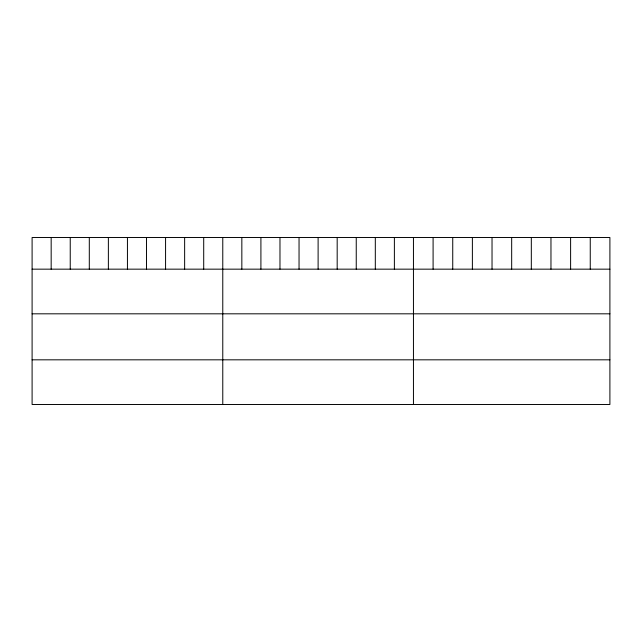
<?xml version="1.0" encoding="UTF-8"?>
<svg xmlns="http://www.w3.org/2000/svg" width="642" height="642" viewBox="0 0 642 642"><rect width="100%" height="100%" fill="white"/><g stroke="black" fill="none" stroke-linecap="round" stroke-linejoin="round"><path stroke-width="0.96" d="M609.9 269.159L609.9 404.484L32.1 404.484L32.1 237.516L609.9 237.516L609.9 269.159L32.1 269.159M32.1 313.818L609.9 313.818M32.1 359.825L609.9 359.825M590.255 237.516L590.255 269.159M570.61 237.516L570.61 269.159M550.964 237.516L550.964 269.159M531.319 237.516L531.319 269.159M511.674 237.516L511.674 269.159M492.029 237.516L492.029 269.159M472.384 237.516L472.384 269.159M452.738 237.516L452.738 269.159M433.093 237.516L433.093 269.159M413.448 237.516L413.448 404.484M394.381 237.516L394.381 269.159M375.313 237.516L375.313 269.159M356.246 237.516L356.246 269.159M337.178 237.516L337.178 269.159M318.111 237.516L318.111 269.159M299.044 237.516L299.044 269.159M279.976 237.516L279.976 269.159M260.909 237.516L260.909 269.159M241.841 237.516L241.841 269.159M222.774 237.516L222.774 404.484M203.707 237.516L203.707 269.159M184.639 237.516L184.639 269.159M165.572 237.516L165.572 269.159M146.504 237.516L146.504 269.159M127.437 237.516L127.437 269.159M108.37 237.516L108.37 269.159M89.302 237.516L89.302 269.159M70.235 237.516L70.235 269.159M51.167 237.516L51.167 269.159"/></g></svg>
